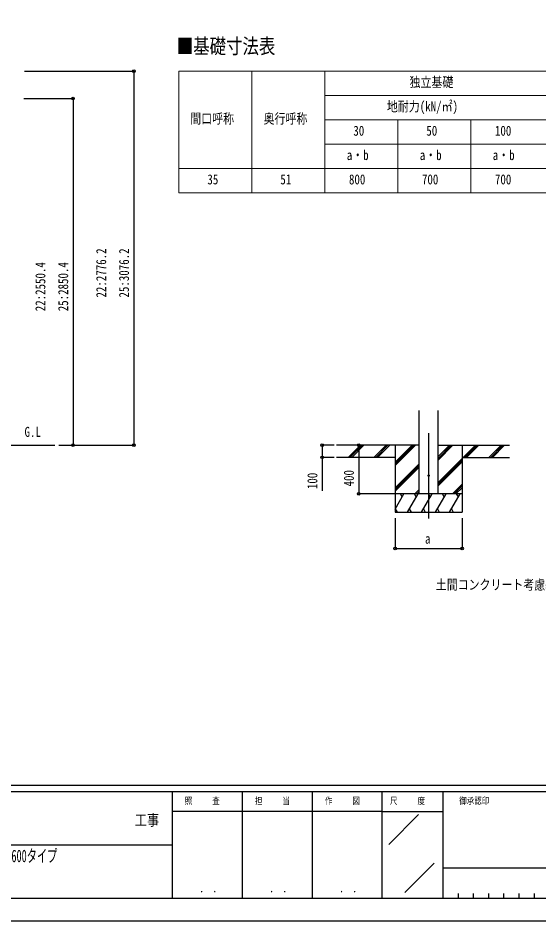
# Model space of a CAD drawing. Units: millimetres, scale not verified. Extents: x -10512 to 10512, y -7425 to 7425.
# Drawn here: x 1971 to 6253, y -7425 to 0 of the extents above; entities that cross this region are included whole.
import ezdxf
from ezdxf.enums import TextEntityAlignment as Align

# ---------------------------------------------------------------- set-up
doc = ezdxf.new("R2010")
doc.units = ezdxf.units.MM
doc.header["$LTSCALE"] = 40
doc.layers.add('0-1_TABLE1', color=7, linetype='Continuous', lineweight=18)
for name, color, linetype in [('0-2_USER1', 3, 'Continuous'), ('0-4_YKK_12', 2, 'Continuous'), ('0-5_YKK_13', 4, 'Continuous'), ('0-6_YKK_A1', 4, 'Continuous'), ('0-7_YKK_D', 6, 'Continuous'), ('0-8_YKK_ZWAK', 7, 'Continuous')]:
    doc.layers.add(name, color=color, linetype=linetype)
doc.styles.add('ＭＳ ゴシック', font='')
doc.styles.get('ＭＳ ゴシック').set_extended_font_data('MS Gothic')

msp = doc.modelspace()

# ---------------------------------------------------------------- linework, layer by layer
at = {"layer": '0-1_TABLE1'}
for p, q in [((3293.03, -436.3), (8093.03, -436.3)), ((3293.03, -436.3), (3293.03, -1436.3)), ((3893.03, -436.3), (3893.03, -1436.3)), ((4493.03, -636.3), (8093.03, -636.3)), ((4493.03, -836.3), (8093.03, -836.3)), ((5093.03, -836.3), (5093.03, -1436.3)), ((5693.03, -836.3), (5693.03, -1436.3)), ((4493.03, -1036.3), (8093.03, -1036.3))]:
    msp.add_line(p, q, dxfattribs=at)
for points in [[(4493.03, -436.3), (4493.03, -636.3), (4493.03, -1236.3), (4493.03, -1436.3)], [(3293.03, -1236.3), (3893.03, -1236.3), (8093.03, -1236.3)], [(3293.03, -1436.3), (3893.03, -1436.3), (8093.03, -1436.3)]]:
    msp.add_lwpolyline(points, dxfattribs=at)
at = {"layer": '0-4_YKK_12'}
msp.add_line((5345.98, -3414.93), (5345.98, -4115.18), dxfattribs=at)
at = {"layer": '0-5_YKK_13'}
msp.add_circle((5345.98, -3762.5), 5, dxfattribs=at)
at = {"layer": '0-6_YKK_A1'}
for p, q in [((5268.23, -3912.5), (5268.23, -3227.15)), ((5423.73, -3912.5), (5423.73, -3227.15)), ((-1684.7, -3512.5), (2273.16, -3512.5)), ((5268.23, -3512.5), (4589.01, -3512.5)), ((4686.71, -3611.1), (4785.31, -3512.5)), ((4699.45, -3612.5), (4799.45, -3512.5)), ((4713.6, -3612.5), (4813.6, -3512.5)), ((4898.85, -3611.1), (4997.44, -3512.5)), ((4911.59, -3612.5), (5011.59, -3512.5)), ((4925.73, -3612.5), (5025.73, -3512.5)), ((5070.98, -3512.5), (5070.98, -4062.5)), ((5070.98, -3679.38), (5237.86, -3512.5)), ((5070.98, -3665.24), (5223.72, -3512.5)), ((5070.98, -3651.1), (5209.58, -3512.5)), ((5423.73, -3635), (5546.23, -3512.5)), ((5423.73, -3620.86), (5532.09, -3512.5)), ((5423.73, -3606.71), (5517.94, -3512.5)), ((5423.73, -3512.5), (6011.6, -3512.5)), ((5620.98, -3512.5), (5620.98, -4062.5)), ((5630.08, -3612.5), (5730.08, -3512.5)), ((5644.22, -3612.5), (5744.22, -3512.5)), ((5658.36, -3612.5), (5758.36, -3512.5)), ((5842.21, -3612.5), (5942.21, -3512.5)), ((5856.35, -3612.5), (5956.35, -3512.5)), ((5870.49, -3612.5), (5970.49, -3512.5)), ((5070.98, -3612.5), (4589.01, -3612.5)), ((5423.73, -3818.84), (5620.98, -3621.6)), ((5423.73, -3832.99), (5620.98, -3635.74)), ((5620.98, -3612.5), (6011.6, -3612.5)), ((5070.98, -3863.23), (5268.23, -3665.98)), ((5070.98, -3877.37), (5268.23, -3680.12)), ((5070.98, -3891.51), (5268.23, -3694.26)), ((5423.73, -3847.13), (5620.98, -3649.88)), ((5542.2, -3912.5), (5620.98, -3833.73)), ((5556.35, -3912.5), (5620.98, -3847.87)), ((5620.98, -3912.5), (5070.98, -3912.5)), ((5070.98, -4037.95), (5143.41, -3912.5)), ((5128.41, -3938.48), (5113.41, -3912.5)), ((5172.28, -4062.5), (5258.88, -3912.5)), ((5243.88, -3938.48), (5228.88, -3912.5)), ((5233.84, -3912.5), (5268.23, -3878.11)), ((5247.98, -3912.5), (5268.23, -3892.25)), ((5262.12, -3912.5), (5268.23, -3906.39)), ((5287.75, -4062.5), (5374.35, -3912.5)), ((5359.35, -3938.48), (5344.35, -3912.5)), ((5403.22, -4062.5), (5489.82, -3912.5)), ((5474.82, -3938.48), (5459.82, -3912.5)), ((5518.69, -4062.5), (5605.29, -3912.5)), ((5570.49, -3912.5), (5620.98, -3862.01)), ((5590.29, -3938.48), (5575.29, -3912.5)), ((5070.98, -4062.5), (5620.98, -4062.5)), ((5071.8, -4036.52), (5086.8, -4062.5)), ((5187.27, -4036.52), (5202.27, -4062.5)), ((5302.74, -4036.52), (5317.74, -4062.5)), ((5418.22, -4036.52), (5433.21, -4062.5)), ((5533.68, -4036.52), (5548.68, -4062.5))]:
    msp.add_line(p, q, dxfattribs=at)
at = {"layer": '0-7_YKK_D'}
for p, q in [((2022.38, -436.3), (2923.38, -436.3)), ((2922.38, -436.3), (2922.38, -3512.5)), ((2019, -662.06), (2423.38, -662.06)), ((2422.38, -662.06), (2422.38, -3512.5)), ((2304.63, -3512.5), (2423.38, -3512.5)), ((2304.63, -3512.5), (2923.38, -3512.5)), ((4568.89, -3512.5), (4469.98, -3512.5)), ((4770.98, -3512.5), (4770.98, -3912.5)), ((4568.89, -3612.5), (4469.98, -3612.5)), ((5069.98, -3912.5), (4769.98, -3912.5)), ((5070.98, -4112.5), (5070.98, -4363.5)), ((5620.98, -4112.5), (5620.98, -4363.5)), ((5070.98, -4362.5), (5620.98, -4362.5))]:
    msp.add_line(p, q, dxfattribs=at)
msp.add_lwpolyline([(4470.98, -3512.5), (4470.98, -3612.5), (4470.98, -3889)], dxfattribs=at)
for centre in [(2922.38, -436.3), (2422.38, -662.06), (2422.38, -3512.5), (2922.38, -3512.5), (4470.98, -3512.5), (4770.98, -3512.5), (4470.98, -3612.5), (4770.98, -3912.5), (5070.98, -4362.5), (5620.98, -4362.5)]:
    msp.add_circle(centre, 10.62, dxfattribs=at)
at = {"layer": '0-8_YKK_ZWAK'}
for p, q in [((9737.55, -6312.5), (-9762.45, -6312.5)), ((3237.55, -6362.5), (-12.45, -6362.5)), ((3812.55, -6362.5), (3812.55, -7237.5)), ((4387.55, -6362.5), (4387.55, -7237.5)), ((4962.55, -6362.5), (4962.55, -7237.5)), ((5462.55, -6362.5), (4962.55, -6362.5)), ((8043.8, -6362.5), (5462.55, -6362.5)), ((5462.55, -6362.5), (5462.55, -7237.5)), ((4962.55, -6525), (3237.55, -6525)), ((4962.55, -6525), (5462.55, -6525)), ((5017.76, -6795.73), (5262.59, -6550.9)), ((-12.45, -6800), (3237.55, -6800)), ((5151.68, -7189.97), (5392.23, -6949.42)), ((5462.55, -6987.5), (8043.8, -6987.5)), ((5587.55, -7200), (5587.55, -7237.5)), ((5712.55, -7200), (5712.55, -7237.5)), ((5837.55, -7200), (5837.55, -7237.5)), ((5962.55, -7200), (5962.55, -7237.5)), ((6087.55, -7200), (6087.55, -7237.5)), ((6212.55, -7200), (6212.55, -7237.5)), ((-12.45, -7237.5), (3237.55, -7237.5)), ((3237.55, -7237.5), (4962.55, -7237.5)), ((4962.55, -7237.5), (5462.55, -7237.5)), ((5462.55, -7237.5), (8043.8, -7237.5))]:
    msp.add_line(p, q, dxfattribs=at)
msp.add_lwpolyline([(-10512.5, -7425), (10512.5, -7425), (10512.5, 7425), (-10512.5, 7425)], close=True, dxfattribs=at)
msp.add_lwpolyline([(4962.55, -6362.5), (3237.55, -6362.5), (3237.55, -7237.5)], dxfattribs=at)

# ---------------------------------------------------------------- texts
at = {"layer": '0-1_TABLE1', "style": 'ＭＳ ゴシック', "width": 0.8}
for s, p in [('独立基礎', (5189.03, -592.55)), ('地耐力(kN/㎡)', (5003.03, -792.55)), ('間口呼称', (3386.03, -892.55)), ('奥行呼称', (3989.03, -892.55)), ('30', (4727.03, -992.55)), ('50', (5327.03, -992.55)), ('100', (5891.03, -992.55)), ('a・b', (4673.03, -1192.55)), ('a・b', (5273.03, -1192.55)), ('a・b', (5873.03, -1192.55)), ('35', (3527.03, -1392.55)), ('51', (4127.03, -1392.55)), ('800', (4691.03, -1392.55)), ('700', (5291.03, -1392.55)), ('700', (5891.03, -1392.55))]:
    msp.add_text(s, height=82.48, dxfattribs=at).set_placement(p, align=Align.BOTTOM_LEFT)
at = {"layer": '0-2_USER1', "style": 'ＭＳ ゴシック'}
for s, height, width, p in [('■基礎寸法表', 123.8, 0.8, (3275.03, -329.87)), ('G.L', 82.48, 0.8, (2024, -3468.75)), ('土間コンクリート考慮基礎の場合', 82.48, 0.8, (5404.5, -4725.5)), ('カーポート エフルージュ FIRST ベーカ 600タイプ', 102.6, 0.6, (363.75, -6972.08))]:
    msp.add_text(s, height=height, dxfattribs=dict(at, width=width)).set_placement(p, align=Align.BOTTOM_LEFT)
at = {"layer": '0-7_YKK_D', "style": 'ＭＳ ゴシック', "width": 0.8}
for s, p in [('22:2776.2', (2719.88, -2298.4)), ('25:3076.2', (2907.38, -2298.4)), ('22:2550.4', (2219.88, -2411.28)), ('25:2850.4', (2407.38, -2411.28)), ('100', (4455.98, -3874)), ('400', (4755.98, -3851.77))]:
    msp.add_text(s, height=82.48, rotation=90, dxfattribs=at).set_placement(p, align=Align.BOTTOM_LEFT)
msp.add_text('a', height=82.48, dxfattribs=at).set_placement((5315.98, -4347.5), align=Align.BOTTOM_LEFT)
at = {"layer": '0-8_YKK_ZWAK', "style": 'ＭＳ ゴシック', "width": 0.8}
for s, height, p in [('照     査', 54.99, (3341.05, -6481.25)), ('担     当', 54.99, (3918.05, -6481.25)), ('作     図', 54.99, (4493.05, -6481.25)), ('尺     度', 54.99, (5028.55, -6481.25)), ('御承認印', 54.99, (5597.85, -6481.25)), ('工事', 91.64, (2930.83, -6668.66)), ('． ．', 64.79, (3462.5, -7210.88)), ('． ．', 64.79, (4037.5, -7210.88)), ('． ．', 64.79, (4612.5, -7210.88))]:
    msp.add_text(s, height=height, dxfattribs=at).set_placement(p, align=Align.BOTTOM_LEFT)

doc.saveas('drawing.dxf')
